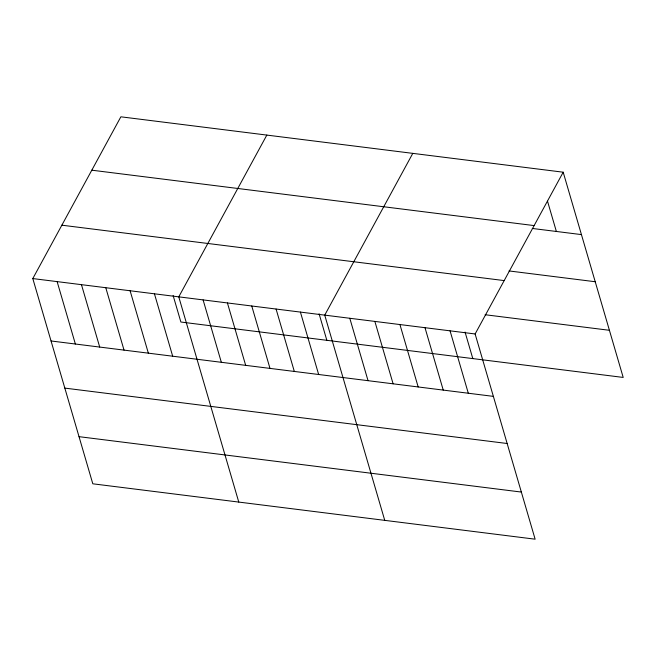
<?xml version="1.0" encoding="UTF-8"?>
<svg xmlns="http://www.w3.org/2000/svg" width="656" height="656" viewBox="0 0 656 656"><rect width="100%" height="100%" fill="white"/><g stroke="black" fill="none" stroke-linecap="round" stroke-linejoin="round"><path stroke-width="0.98" d="M563.192 172.2L475.124 333.97L535.132 539.191L92.808 483.8L32.8 278.57L120.868 116.809L563.192 172.2L623.2 377.43L180.876 322.03L173.127 295.52M266.836 135.087L178.768 296.856L238.776 502.078M412.796 153.365L324.736 315.134L384.744 520.356M91.807 170.191L534.123 225.59M532.311 228.452L581.437 234.602M508.999 270.936L595.222 281.736M61.861 225.188L504.185 280.588M485.096 314.724L609.416 330.296M32.8 278.57L475.124 333.97M51.045 340.972L493.369 396.372M64.829 388.106L507.154 443.505M79.032 436.666L521.348 492.066M547.53 201.236L556.37 231.461M465.055 332.075L472.812 358.594M450.057 330.829L468.302 393.231M424.99 327.697L443.243 390.09M399.93 324.556L418.175 386.958M374.863 321.415L393.108 383.817M349.796 318.275L368.041 380.677M319.095 313.798L326.844 340.308M300.407 312.092L318.652 374.494M276.078 309.042L294.323 371.444M251.748 305.999L269.993 368.393M227.419 302.949L245.672 365.351M203.098 299.899L221.343 362.301M154.439 293.806L172.684 356.208M130.109 290.764L148.354 353.166M105.78 287.713L124.033 350.115M81.459 284.671L99.704 347.065M57.129 281.621L75.374 344.023"/></g></svg>
